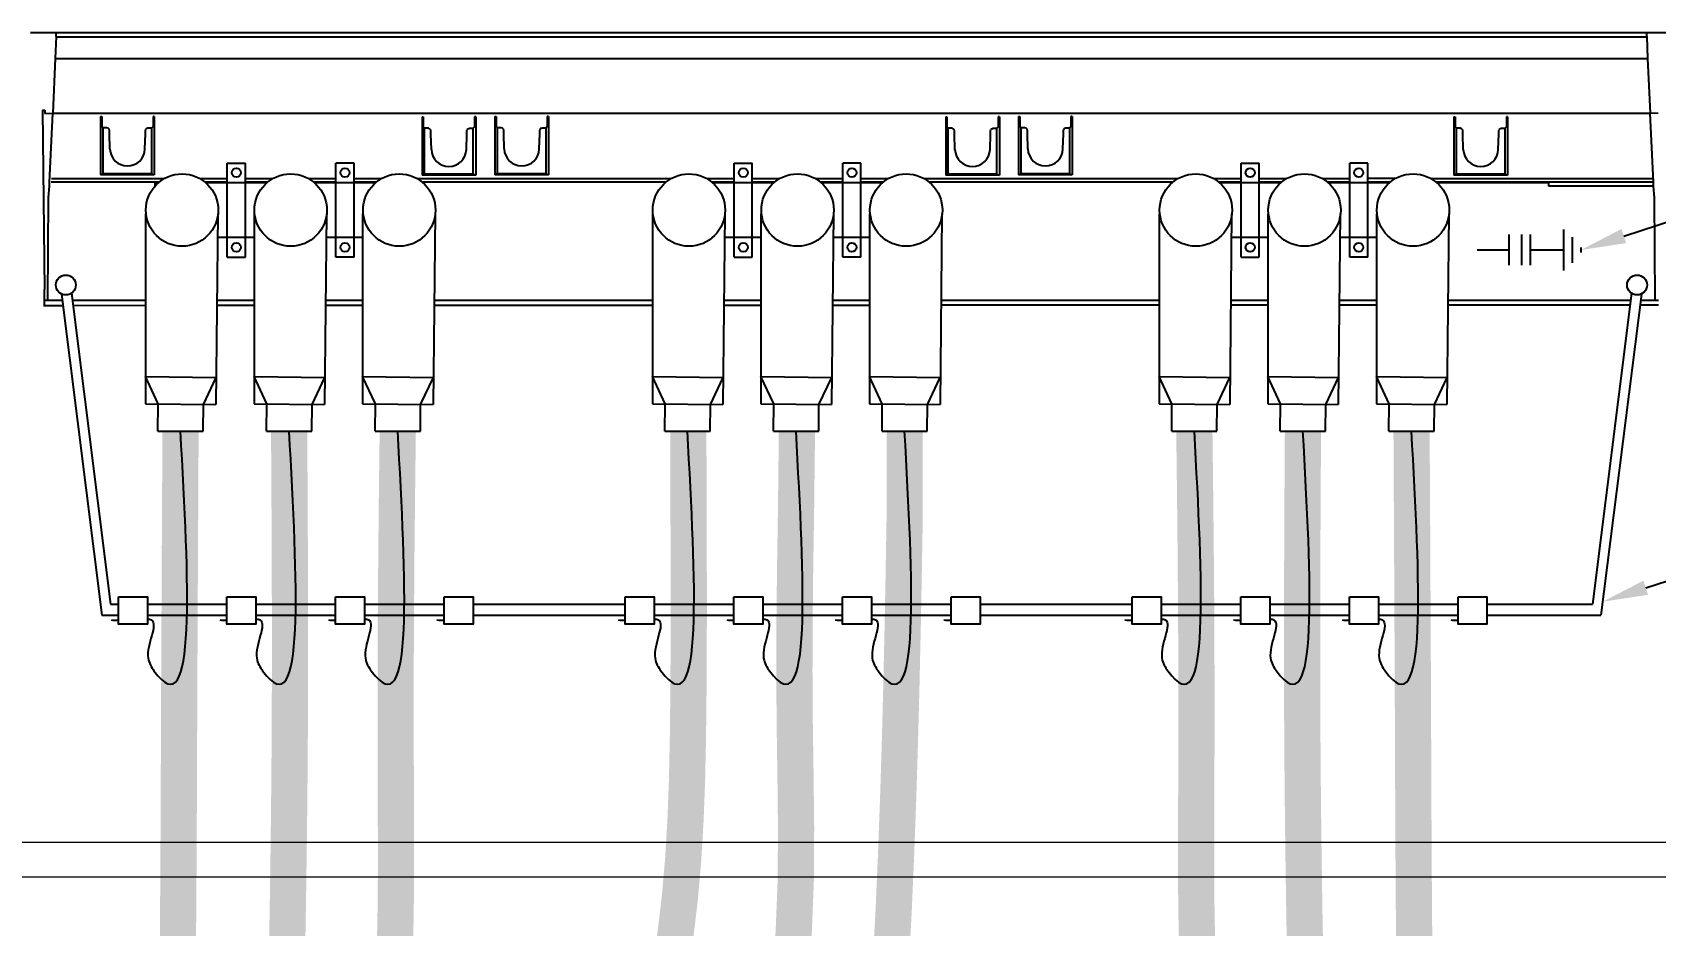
# Model space of a CAD drawing. Header units: feet. Extents: x -689 to 1837, y -511 to 1546.
# Drawn here: x 721.2 to 810.9, y 1326.8 to 1376.2 of the extents above; entities that cross this region are included whole.
import ezdxf
from ezdxf import colors
from ezdxf.entities.mleader import LeaderData, LeaderLine
from ezdxf.enums import TextEntityAlignment as Align
from ezdxf.math import Vec2, Vec3

# ---------------------------------------------------------------- set-up
doc = ezdxf.new("R2010")
doc.units = ezdxf.units.FT
doc.header["$MEASUREMENT"] = 0
for name, color, linetype in [('CABLE', 2, 'Continuous'), ('E-HVMV-EQUP', 91, 'Continuous'), ('E-TEXT', 7, 'Continuous'), ('EQUIPMENT', 6, 'Continuous'), ('TEXT', 1, 'Continuous')]:
    doc.layers.add(name, color=color, linetype=linetype)
doc.layers.add('CONDUIT', color=6, linetype='Continuous', lineweight=18)
doc.styles.add('FSLR_Gentext', font='Simplex.shx', dxfattribs={"width": 0.8, "height": 0.109375})
doc.styles.add('NEI-A', font='arial.ttf')

# ---------------------------------------------------------------- blocks, each defined once
blk = doc.blocks.new('*U18')
for p, q in [((0, 0), (0, -0.1739)), ((0.0851, -0.1739), (-0.0851, -0.1739)), ((0.0851, -0.245), (-0.0851, -0.245)), ((0.0851, -0.2923), (-0.0851, -0.2923)), ((0, -0.2923), (0, -0.4767)), ((0.1137, -0.4767), (-0.1137, -0.4767)), ((0.071, -0.524), (-0.071, -0.524)), ((0.0142, -0.5714), (-0.0142, -0.5714))]:
    blk.add_line(p, q)
at = {"layer": 'E-TEXT', "style": 'FSLR_Gentext', "width": 0.8}
blk.add_attdef('VDESC', text='', height=0.1094, dxfattribs=at).set_placement((-0.0031, -0.6504), align=Align.TOP_CENTER)

msp = doc.modelspace()

# ---------------------------------------------------------------- linework, layer by layer
at = {"layer": 'CABLE', "const_width": 2}
for points in [[(729.42414, 1354.1385), (729.41785, 1352.97102), (729.41233, 1351.94264), (729.40749, 1351.03716), (729.40323, 1350.23843), (729.39948, 1349.53026), (729.39615, 1348.89648), (729.39314, 1348.32092), (729.39037, 1347.78739), (729.38775, 1347.28189), (729.38527, 1346.79901), (729.38291, 1346.33553), (729.38065, 1345.88819), (729.37846, 1345.45377), (729.37635, 1345.02902), (729.37429, 1344.61072), (729.37226, 1344.19561), (729.37025, 1343.781), (729.36826, 1343.36636), (729.36629, 1342.95167), (729.36434, 1342.53695), (729.36241, 1342.12218), (729.36051, 1341.70736), (729.35862, 1341.2925), (729.35676, 1340.87759), (729.35493, 1340.46263), (729.35311, 1340.04762), (729.35132, 1339.63256), (729.34955, 1339.21745), (729.34781, 1338.80229), (729.34608, 1338.38708), (729.34438, 1337.97182), (729.34269, 1337.55651), (729.34103, 1337.14115), (729.33937, 1336.72575), (729.33772, 1336.31031), (729.33608, 1335.89484), (729.33442, 1335.47935), (729.33276, 1335.06384), (729.33107, 1334.64832), (729.32936, 1334.23279), (729.32761, 1333.81727), (729.32583, 1333.40177), (729.324, 1332.98628), (729.32211, 1332.57082), (729.32015, 1332.15539), (729.31813, 1331.74002), (729.31602, 1331.32469), (729.31383, 1330.90943), (729.31154, 1330.49423), (729.30915, 1330.07912), (729.30664, 1329.66409), (729.30402, 1329.24916), (729.30126, 1328.83433), (729.29837, 1328.41961), (729.29534, 1328.00502), (729.29216, 1327.59055), (729.28881, 1327.17622), (729.2853, 1326.76204), (729.28161, 1326.348), (729.27774, 1325.93414), (729.27368, 1325.52044)], [(735.42414, 1354.1385), (735.44613, 1350.54403), (735.46081, 1347.38423), (735.46895, 1344.60849), (735.47131, 1342.16623), (735.46865, 1340.00685), (735.46175, 1338.07975), (735.45136, 1336.33433), (735.43825, 1334.72), (735.42313, 1333.1945), (735.40646, 1331.74889), (735.38865, 1330.38259), (735.37013, 1329.09498), (735.35131, 1327.88548), (735.33258, 1326.75349), (735.31438, 1325.69841)], [(741.42414, 1354.1385), (741.37956, 1350.47798), (741.34741, 1347.2736), (741.32586, 1344.48302), (741.31311, 1342.06389), (741.30732, 1339.97384), (741.3067, 1338.17054), (741.30942, 1336.61162), (741.31368, 1335.25474), (741.3179, 1334.06123), (741.32158, 1333.00715), (741.32446, 1332.07227), (741.32627, 1331.23634), (741.32676, 1330.47912), (741.32568, 1329.78036), (741.32276, 1329.11982), (741.31774, 1328.47726), (741.31036, 1327.83576), (741.30039, 1327.19171), (741.28755, 1326.54483), (741.27159, 1325.89485), (741.25228, 1325.24148)], [(757.4778, 1354.1385), (757.48759, 1350.19827), (757.49575, 1348.02435), (757.50064, 1345.84722), (757.50063, 1343.66528), (757.49409, 1341.47694), (757.47939, 1339.28059), (757.45341, 1337.07552), (757.40554, 1334.86558), (757.3228, 1332.65607), (757.19218, 1330.45227), (757.00068, 1328.25947), (756.73531, 1326.08298), (756.38308, 1323.92808)], [(763.4778, 1354.1385), (763.42453, 1349.50499), (763.37843, 1346.637), (763.34669, 1343.76422), (763.33648, 1340.88428), (763.35495, 1337.99479), (763.39823, 1335.09563), (763.43071, 1332.19324), (763.41114, 1329.29518), (763.29827, 1326.40904), (763.05085, 1323.54241)], [(769.42831, 1354.1385), (769.42831, 1349.30844), (769.37562, 1346.24175), (769.31654, 1343.16599), (769.24787, 1340.07661), (769.16642, 1336.96908), (769.06899, 1333.83886), (768.95239, 1330.68142), (768.81334, 1327.49226), (768.63359, 1324.27866)], [(785.43248, 1354.1385), (785.47706, 1350.47798), (785.50921, 1347.2736), (785.53076, 1344.48302), (785.54351, 1342.06389), (785.54929, 1339.97384), (785.54992, 1338.17054), (785.54719, 1336.61162), (785.54294, 1335.25474), (785.53872, 1334.06123), (785.53504, 1333.00715), (785.53216, 1332.07227), (785.53035, 1331.23634), (785.52985, 1330.47912), (785.53094, 1329.78036), (785.53386, 1329.11982), (785.53888, 1328.47726), (785.54625, 1327.83576), (785.55623, 1327.19171), (785.56907, 1326.54483), (785.58502, 1325.89485), (785.60434, 1325.24148)], [(791.43248, 1354.1385), (791.41049, 1350.54403), (791.39581, 1347.38423), (791.38767, 1344.60849), (791.38531, 1342.16623), (791.38796, 1340.00685), (791.39487, 1338.07975), (791.40526, 1336.33433), (791.41837, 1334.72), (791.43349, 1333.1945), (791.45016, 1331.74889), (791.46796, 1330.38259), (791.48648, 1329.09498), (791.50531, 1327.88548), (791.52403, 1326.75349), (791.54224, 1325.69841)], [(797.43248, 1354.1385), (797.43877, 1352.97102), (797.44429, 1351.94264), (797.44913, 1351.03716), (797.45338, 1350.23843), (797.45713, 1349.53026), (797.46047, 1348.89648), (797.46348, 1348.32092), (797.46625, 1347.78739), (797.46886, 1347.28189), (797.47134, 1346.79901), (797.47371, 1346.33553), (797.47597, 1345.88819), (797.47815, 1345.45377), (797.48027, 1345.02902), (797.48233, 1344.61072), (797.48436, 1344.19561), (797.48637, 1343.781), (797.48836, 1343.36636), (797.49033, 1342.95167), (797.49228, 1342.53695), (797.4942, 1342.12218), (797.49611, 1341.70736), (797.49799, 1341.2925), (797.49986, 1340.87759), (797.50169, 1340.46263), (797.50351, 1340.04762), (797.5053, 1339.63256), (797.50706, 1339.21745), (797.50881, 1338.80229), (797.51054, 1338.38708), (797.51224, 1337.97182), (797.51393, 1337.55651), (797.51559, 1337.14115), (797.51725, 1336.72575), (797.51889, 1336.31031), (797.52054, 1335.89484), (797.5222, 1335.47935), (797.52386, 1335.06384), (797.52555, 1334.64832), (797.52726, 1334.23279), (797.52901, 1333.81727), (797.53079, 1333.40177), (797.53262, 1332.98628), (797.53451, 1332.57082), (797.53647, 1332.15539), (797.53849, 1331.74002), (797.5406, 1331.32469), (797.54279, 1330.90943), (797.54508, 1330.49423), (797.54747, 1330.07912), (797.54998, 1329.66409), (797.5526, 1329.24916), (797.55535, 1328.83433), (797.55824, 1328.41961), (797.56128, 1328.00502), (797.56446, 1327.59055), (797.56781, 1327.17622), (797.57132, 1326.76204), (797.57501, 1326.348), (797.57888, 1325.93414), (797.58294, 1325.52044)]]:
    msp.add_lwpolyline(points, dxfattribs=at)
at = {"layer": 'CONDUIT'}
msp.add_lwpolyline([(714.1826, 1331.42447), (818.75504, 1331.42447), (818.75504, 1329.48749), (714.1826, 1329.48749)], close=True, dxfattribs=at)
at = {"layer": 'EQUIPMENT'}
for p, q in [((721.12932, 1376.18507), (811.8488, 1376.18507)), ((722.55261, 1375.95182), (722.50585, 1374.73825)), ((722.55261, 1375.95182), (722.55261, 1376.18507)), ((722.55261, 1375.95154), (810.42552, 1375.95154)), ((810.42551, 1375.95182), (810.42551, 1376.18507)), ((810.42551, 1375.95182), (810.47227, 1374.73825)), ((722.50585, 1374.73825), (722.36612, 1371.72814)), ((722.50605, 1374.74258), (810.47232, 1374.73714)), ((810.47227, 1374.73825), (810.612, 1371.72814)), ((721.80582, 1371.89139), (721.89934, 1361.97455)), ((721.80582, 1371.89139), (721.92259, 1371.89139)), ((721.92259, 1371.89139), (721.92259, 1371.7049)), ((721.92259, 1371.7049), (722.36612, 1371.72814)), ((722.17935, 1367.90125), (722.36612, 1371.72814)), ((722.36612, 1371.72814), (810.612, 1371.72814)), ((725.01034, 1371.54152), (725.01007, 1368.3214)), ((725.01034, 1371.54152), (725.08034, 1371.5418)), ((725.08034, 1371.5418), (725.08034, 1370.98178)), ((727.90312, 1371.5418), (727.90312, 1370.98178)), ((727.97313, 1371.54152), (727.90312, 1371.5418)), ((727.97313, 1371.54152), (727.97313, 1368.3214)), ((742.76705, 1371.51828), (742.76678, 1368.29816)), ((742.76705, 1371.51828), (742.83705, 1371.51856)), ((742.83705, 1371.51856), (742.83705, 1370.95854)), ((745.65984, 1371.51856), (745.65984, 1370.95854)), ((745.72984, 1371.51828), (745.65984, 1371.51856)), ((745.72984, 1371.51828), (745.72984, 1368.29816)), ((746.79237, 1371.54152), (746.7921, 1368.3214)), ((746.79237, 1371.54152), (746.86238, 1371.5418)), ((746.86238, 1371.5418), (746.86238, 1370.98178)), ((749.68516, 1371.5418), (749.68516, 1370.98178)), ((749.75516, 1371.54152), (749.68516, 1371.5418)), ((749.75516, 1371.54152), (749.75516, 1368.3214)), ((771.69648, 1371.51828), (771.69621, 1368.29816)), ((771.69648, 1371.51828), (771.76648, 1371.51856)), ((771.76648, 1371.51856), (771.76648, 1370.95854)), ((774.58926, 1371.51856), (774.58926, 1370.95854)), ((774.65927, 1371.51828), (774.58926, 1371.51856)), ((774.65927, 1371.51828), (774.65927, 1368.29816)), ((775.7218, 1371.54152), (775.72153, 1368.3214)), ((775.7218, 1371.54152), (775.79181, 1371.5418)), ((775.79181, 1371.5418), (775.79181, 1370.98178)), ((778.61459, 1371.5418), (778.61459, 1370.98178)), ((778.68459, 1371.54152), (778.61459, 1371.5418)), ((778.68459, 1371.54152), (778.68459, 1368.3214)), ((799.77563, 1371.51828), (799.77536, 1368.29816)), ((799.77563, 1371.51828), (799.84563, 1371.51856)), ((799.84563, 1371.51856), (799.84563, 1370.95854)), ((802.66841, 1371.51856), (802.66841, 1370.95854)), ((802.73841, 1371.51828), (802.66841, 1371.51856)), ((802.73841, 1371.51828), (802.73841, 1368.29816)), ((810.79876, 1367.90125), (810.612, 1371.72814)), ((811.05553, 1371.7049), (810.612, 1371.72814)), ((725.08034, 1370.98178), (725.15006, 1370.91178)), ((725.36007, 1370.91178), (725.15006, 1370.91178)), ((725.15034, 1370.88825), (725.15006, 1370.91178)), ((725.15007, 1368.36816), (725.15034, 1370.88825)), ((725.43007, 1370.88853), (725.36007, 1370.91178)), ((725.47656, 1370.84177), (725.43007, 1370.88853)), ((725.50008, 1370.77177), (725.47656, 1370.84177)), ((725.50008, 1370.58528), (725.50008, 1370.77177)), ((725.52332, 1369.74525), (725.50008, 1370.58528)), ((727.46015, 1369.74525), (727.48339, 1370.58528)), ((727.48339, 1370.77177), (727.50691, 1370.84177)), ((727.48339, 1370.58528), (727.48339, 1370.77177)), ((727.50691, 1370.84177), (727.55339, 1370.88853)), ((727.55339, 1370.88853), (727.62339, 1370.91178)), ((727.62339, 1370.91178), (727.8334, 1370.91178)), ((727.83312, 1370.88825), (727.8334, 1370.91178)), ((727.83312, 1368.36816), (727.83312, 1370.88825)), ((727.90312, 1370.98178), (727.8334, 1370.91178)), ((742.83705, 1370.95854), (742.90678, 1370.88853)), ((743.11678, 1370.88853), (742.90678, 1370.88853)), ((742.90706, 1370.86501), (742.90678, 1370.88853)), ((742.90678, 1368.34492), (742.90706, 1370.86501)), ((743.18679, 1370.86529), (743.11678, 1370.88853)), ((743.23327, 1370.81853), (743.18679, 1370.86529)), ((743.25679, 1370.74853), (743.23327, 1370.81853)), ((743.25679, 1370.56204), (743.25679, 1370.74853)), ((743.28003, 1369.72201), (743.25679, 1370.56204)), ((745.21686, 1369.72201), (745.2401, 1370.56204)), ((745.2401, 1370.74853), (745.26362, 1370.81853)), ((745.2401, 1370.56204), (745.2401, 1370.74853)), ((745.26362, 1370.81853), (745.3101, 1370.86529)), ((745.3101, 1370.86529), (745.38011, 1370.88853)), ((745.38011, 1370.88853), (745.59011, 1370.88853)), ((745.58983, 1370.86501), (745.59011, 1370.88853)), ((745.58983, 1368.34492), (745.58983, 1370.86501)), ((745.65984, 1370.95854), (745.59011, 1370.88853)), ((746.86238, 1370.98178), (746.9321, 1370.91178)), ((747.14211, 1370.91178), (746.9321, 1370.91178)), ((746.93238, 1370.88825), (746.9321, 1370.91178)), ((746.93211, 1368.36816), (746.93238, 1370.88825)), ((747.21211, 1370.88853), (747.14211, 1370.91178)), ((747.25859, 1370.84177), (747.21211, 1370.88853)), ((747.28211, 1370.77177), (747.25859, 1370.84177)), ((747.28211, 1370.58528), (747.28211, 1370.77177)), ((747.30535, 1369.74525), (747.28211, 1370.58528)), ((749.24218, 1369.74525), (749.26542, 1370.58528)), ((749.26542, 1370.77177), (749.28894, 1370.84177)), ((749.26542, 1370.58528), (749.26542, 1370.77177)), ((749.28894, 1370.84177), (749.33543, 1370.88853)), ((749.33543, 1370.88853), (749.40543, 1370.91178)), ((749.40543, 1370.91178), (749.61544, 1370.91178)), ((749.61516, 1370.88825), (749.61544, 1370.91178)), ((749.61516, 1368.36816), (749.61516, 1370.88825)), ((749.68516, 1370.98178), (749.61544, 1370.91178)), ((771.76648, 1370.95854), (771.83621, 1370.88853)), ((772.04621, 1370.88853), (771.83621, 1370.88853)), ((771.83649, 1370.86501), (771.83621, 1370.88853)), ((771.83621, 1368.34492), (771.83649, 1370.86501)), ((772.11622, 1370.86529), (772.04621, 1370.88853)), ((772.1627, 1370.81853), (772.11622, 1370.86529)), ((772.18622, 1370.74853), (772.1627, 1370.81853)), ((772.18622, 1370.56204), (772.18622, 1370.74853)), ((772.20946, 1369.72201), (772.18622, 1370.56204)), ((774.14629, 1369.72201), (774.16953, 1370.56204)), ((774.16953, 1370.74853), (774.19305, 1370.81853)), ((774.16953, 1370.56204), (774.16953, 1370.74853)), ((774.19305, 1370.81853), (774.23953, 1370.86529)), ((774.23953, 1370.86529), (774.30953, 1370.88853)), ((774.30953, 1370.88853), (774.51954, 1370.88853)), ((774.51926, 1370.86501), (774.51954, 1370.88853)), ((774.51926, 1368.34492), (774.51926, 1370.86501)), ((774.58926, 1370.95854), (774.51954, 1370.88853)), ((775.79181, 1370.98178), (775.86153, 1370.91178)), ((776.07154, 1370.91178), (775.86153, 1370.91178)), ((775.86181, 1370.88825), (775.86153, 1370.91178)), ((775.86154, 1368.36816), (775.86181, 1370.88825)), ((776.14154, 1370.88853), (776.07154, 1370.91178)), ((776.18802, 1370.84177), (776.14154, 1370.88853)), ((776.21154, 1370.77177), (776.18802, 1370.84177)), ((776.21154, 1370.58528), (776.21154, 1370.77177)), ((776.23478, 1369.74525), (776.21154, 1370.58528)), ((778.17161, 1369.74525), (778.19485, 1370.58528)), ((778.19485, 1370.77177), (778.21837, 1370.84177)), ((778.19485, 1370.58528), (778.19485, 1370.77177)), ((778.21837, 1370.84177), (778.26485, 1370.88853)), ((778.26485, 1370.88853), (778.33486, 1370.91178)), ((778.33486, 1370.91178), (778.54486, 1370.91178)), ((778.54458, 1370.88825), (778.54486, 1370.91178)), ((778.54458, 1368.36816), (778.54458, 1370.88825)), ((778.61459, 1370.98178), (778.54486, 1370.91178)), ((799.84563, 1370.95854), (799.91535, 1370.88853)), ((800.12536, 1370.88853), (799.91535, 1370.88853)), ((799.91563, 1370.86501), (799.91535, 1370.88853)), ((799.91536, 1368.34492), (799.91563, 1370.86501)), ((800.19536, 1370.86529), (800.12536, 1370.88853)), ((800.24184, 1370.81853), (800.19536, 1370.86529)), ((800.26537, 1370.74853), (800.24184, 1370.81853)), ((800.26537, 1370.56204), (800.26537, 1370.74853)), ((800.28861, 1369.72201), (800.26537, 1370.56204)), ((802.22544, 1369.72201), (802.24868, 1370.56204)), ((802.24868, 1370.74853), (802.2722, 1370.81853)), ((802.24868, 1370.56204), (802.24868, 1370.74853)), ((802.2722, 1370.81853), (802.31868, 1370.86529)), ((802.31868, 1370.86529), (802.38868, 1370.88853)), ((802.38868, 1370.88853), (802.59869, 1370.88853)), ((802.59841, 1370.86501), (802.59869, 1370.88853)), ((802.59841, 1368.34492), (802.59841, 1370.86501)), ((802.66841, 1370.95854), (802.59869, 1370.88853)), ((725.15007, 1368.36816), (725.01007, 1368.3214)), ((727.83312, 1368.36816), (725.15007, 1368.36816)), ((727.83312, 1368.36816), (727.97313, 1368.3214)), ((732.00813, 1363.76808), (732.00813, 1368.96808)), ((732.00813, 1368.96808), (733.00813, 1368.96808)), ((733.00813, 1363.76808), (733.00813, 1368.96808)), ((739.00813, 1368.96808), (738.00813, 1368.96808)), ((738.00813, 1363.76808), (738.00813, 1368.96808)), ((739.00813, 1363.76808), (739.00813, 1368.96808)), ((742.90678, 1368.34492), (742.76678, 1368.29816)), ((745.58983, 1368.34492), (742.90678, 1368.34492)), ((745.58983, 1368.34492), (745.72984, 1368.29816)), ((746.93211, 1368.36816), (746.7921, 1368.3214)), ((749.61516, 1368.36816), (746.93211, 1368.36816)), ((749.61516, 1368.36816), (749.75516, 1368.3214)), ((760.0123, 1363.76808), (760.0123, 1368.96808)), ((760.0123, 1368.96808), (761.0123, 1368.96808)), ((761.0123, 1363.76808), (761.0123, 1368.96808)), ((767.0123, 1368.96808), (766.0123, 1368.96808)), ((766.0123, 1363.76808), (766.0123, 1368.96808)), ((767.0123, 1363.76808), (767.0123, 1368.96808)), ((771.83621, 1368.34492), (771.69621, 1368.29816)), ((774.51926, 1368.34492), (771.83621, 1368.34492)), ((774.51926, 1368.34492), (774.65927, 1368.29816)), ((775.86154, 1368.36816), (775.72153, 1368.3214)), ((778.54458, 1368.36816), (775.86154, 1368.36816)), ((778.54458, 1368.36816), (778.68459, 1368.3214)), ((788.01647, 1363.76808), (788.01647, 1368.96808)), ((788.01647, 1368.96808), (789.01647, 1368.96808)), ((789.01647, 1363.76808), (789.01647, 1368.96808)), ((795.01647, 1368.96808), (794.01647, 1368.96808)), ((794.01647, 1363.76808), (794.01647, 1368.96808)), ((795.01647, 1363.76808), (795.01647, 1368.96808)), ((799.91536, 1368.34492), (799.77536, 1368.29816)), ((802.59841, 1368.34492), (799.91536, 1368.34492)), ((802.59841, 1368.34492), (802.73841, 1368.29816)), ((722.13259, 1367.0615), (722.18104, 1367.69124)), ((722.18104, 1367.69124), (722.17935, 1367.90125)), ((728.22384, 1367.90125), (722.2726, 1367.90125)), ((722.29584, 1368.11125), (728.52765, 1368.11125)), ((727.97313, 1368.3214), (725.01007, 1368.3214)), ((730.48861, 1368.11125), (732.00813, 1368.11125)), ((732.00813, 1367.90125), (730.79242, 1367.90125)), ((733.00813, 1368.11125), (734.52765, 1368.11125)), ((734.22384, 1367.90125), (733.00813, 1367.90125)), ((736.48861, 1368.11125), (738.00813, 1368.11125)), ((738.00813, 1367.90125), (736.79242, 1367.90125)), ((739.00813, 1368.11125), (740.52765, 1368.11125)), ((740.22384, 1367.90125), (739.00813, 1367.90125)), ((742.47239, 1368.11125), (756.53182, 1368.11125)), ((745.72984, 1368.29816), (742.76678, 1368.29816)), ((756.22801, 1367.90125), (742.795, 1367.90125)), ((749.75516, 1368.3214), (746.7921, 1368.3214)), ((758.49278, 1368.11125), (760.0123, 1368.11125)), ((760.0123, 1367.90125), (758.79659, 1367.90125)), ((761.0123, 1368.11125), (762.53182, 1368.11125)), ((762.22801, 1367.90125), (761.0123, 1367.90125)), ((764.49278, 1368.11125), (766.0123, 1368.11125)), ((766.0123, 1367.90125), (764.79659, 1367.90125)), ((767.0123, 1368.11125), (768.53182, 1368.11125)), ((768.22801, 1367.90125), (767.0123, 1367.90125)), ((770.48136, 1368.11125), (784.53599, 1368.11125)), ((784.23218, 1367.90125), (770.77468, 1367.90125)), ((774.65927, 1368.29816), (771.69621, 1368.29816)), ((778.68459, 1368.3214), (775.72153, 1368.3214)), ((786.49695, 1368.11125), (788.01647, 1368.11125)), ((788.01647, 1367.90125), (786.80076, 1367.90125)), ((789.01647, 1368.11125), (790.53599, 1368.11125)), ((790.23218, 1367.90125), (789.01647, 1367.90125)), ((792.49695, 1368.11125), (794.01647, 1368.11125)), ((794.01647, 1367.90125), (792.80076, 1367.90125)), ((796.53599, 1368.11125), (795.01647, 1368.11125)), ((796.23218, 1367.90125), (795.01647, 1367.90125)), ((798.48837, 1368.11125), (810.82201, 1368.11125)), ((810.82201, 1367.90125), (798.76019, 1367.90125)), ((802.73841, 1368.29816), (799.77536, 1368.29816)), ((810.79876, 1367.69124), (805.01622, 1367.69124)), ((810.79708, 1367.69124), (810.79876, 1367.90125)), ((810.84553, 1367.0615), (810.79708, 1367.69124)), ((722.08611, 1361.39129), (722.13259, 1367.0615)), ((810.89201, 1361.39129), (810.84553, 1367.0615)), ((727.48489, 1366.15807), (727.48489, 1355.65807)), ((731.48489, 1366.15807), (731.37852, 1355.61878)), ((733.48489, 1366.15807), (733.48489, 1355.65807)), ((737.48489, 1366.15807), (737.37852, 1355.61878)), ((739.48489, 1366.15807), (739.48489, 1355.65807)), ((743.48489, 1366.15807), (743.37852, 1355.61878)), ((755.48906, 1366.15807), (755.48906, 1355.65807)), ((759.48906, 1366.15807), (759.3827, 1355.61878)), ((761.48906, 1366.15807), (761.48906, 1355.65807)), ((765.48906, 1366.15807), (765.3827, 1355.61878)), ((767.48906, 1366.15807), (767.48906, 1355.65807)), ((771.48906, 1366.15807), (771.3827, 1355.61878)), ((783.49323, 1366.15807), (783.49323, 1355.65807)), ((787.49323, 1366.15807), (787.38687, 1355.61878)), ((789.49323, 1366.15807), (789.49323, 1355.65807)), ((793.49323, 1366.15807), (793.38687, 1355.61878)), ((795.49323, 1366.15807), (795.49323, 1355.65807)), ((799.49323, 1366.15807), (799.38687, 1355.61878)), ((732.00813, 1363.76808), (733.00813, 1363.76808)), ((739.00813, 1363.76808), (738.00813, 1363.76808)), ((760.0123, 1363.76808), (761.0123, 1363.76808)), ((767.0123, 1363.76808), (766.0123, 1363.76808)), ((788.01647, 1363.76808), (789.01647, 1363.76808)), ((795.01647, 1363.76808), (794.01647, 1363.76808)), ((721.87034, 1361.39129), (722.89341, 1361.39129)), ((721.89974, 1361.08013), (721.89934, 1361.97455)), ((722.85133, 1361.72637), (725.08177, 1343.96549)), ((723.3915, 1361.76534), (725.5505, 1344.57331)), ((723.43848, 1361.39129), (727.48489, 1361.39129)), ((731.43678, 1361.39129), (733.48489, 1361.39129)), ((737.43678, 1361.39129), (739.48489, 1361.39129)), ((743.43678, 1361.39129), (755.47575, 1361.39129)), ((759.44095, 1361.39129), (761.48906, 1361.39129)), ((765.44095, 1361.39129), (767.48906, 1361.39129)), ((771.40053, 1361.39129), (783.49323, 1361.39129)), ((787.44512, 1361.39129), (789.49323, 1361.39129)), ((793.44512, 1361.39129), (795.49323, 1361.39129)), ((799.44972, 1361.39129), (809.53964, 1361.39129)), ((809.58662, 1361.76534), (807.42762, 1344.57331)), ((810.12679, 1361.72637), (807.89635, 1343.96549)), ((810.08471, 1361.39129), (811.07903, 1361.39129)), ((722.93243, 1361.08058), (721.85487, 1361.08011)), ((727.48489, 1361.08257), (723.47747, 1361.08082)), ((733.48489, 1361.08519), (731.43368, 1361.0843)), ((739.48489, 1361.08782), (737.43371, 1361.08692)), ((755.48906, 1361.0922), (743.40598, 1361.08955)), ((761.48906, 1361.09482), (759.43795, 1361.09392)), ((767.48906, 1361.09744), (765.43798, 1361.09655)), ((783.49323, 1361.10445), (771.42581, 1361.1018)), ((789.49323, 1361.10445), (787.44222, 1361.10355)), ((795.49323, 1361.10707), (793.44225, 1361.10617)), ((809.50439, 1361.11057), (799.44225, 1361.1088)), ((809.50439, 1361.11057), (805.44227, 1361.1088)), ((811.07915, 1361.11126), (810.04949, 1361.11081)), ((727.48489, 1357.15807), (731.39366, 1357.11862)), ((728.1894, 1355.65096), (727.48489, 1357.15807)), ((730.68915, 1355.62573), (731.39366, 1357.11862)), ((733.48489, 1357.15807), (737.39366, 1357.11862)), ((734.1894, 1355.65096), (733.48489, 1357.15807)), ((736.68915, 1355.62573), (737.39366, 1357.11862)), ((739.48489, 1357.15807), (743.39366, 1357.11862)), ((740.1894, 1355.65096), (739.48489, 1357.15807)), ((742.68915, 1355.62573), (743.39366, 1357.11862)), ((755.48906, 1357.15807), (759.39783, 1357.11862)), ((756.19357, 1355.65096), (755.48906, 1357.15807)), ((758.69332, 1355.62573), (759.39783, 1357.11862)), ((761.48906, 1357.15807), (765.39783, 1357.11862)), ((762.19357, 1355.65096), (761.48906, 1357.15807)), ((764.69332, 1355.62573), (765.39783, 1357.11862)), ((767.48906, 1357.15807), (771.39783, 1357.11862)), ((768.19357, 1355.65096), (767.48906, 1357.15807)), ((770.69332, 1355.62573), (771.39783, 1357.11862)), ((783.49323, 1357.15807), (787.402, 1357.11862)), ((784.19775, 1355.65096), (783.49323, 1357.15807)), ((786.69749, 1355.62573), (787.402, 1357.11862)), ((789.49323, 1357.15807), (793.402, 1357.11862)), ((790.19775, 1355.65096), (789.49323, 1357.15807)), ((792.69749, 1355.62573), (793.402, 1357.11862)), ((795.49323, 1357.15807), (799.402, 1357.11862)), ((796.19775, 1355.65096), (795.49323, 1357.15807)), ((798.69749, 1355.62573), (799.402, 1357.11862)), ((727.48489, 1355.65807), (731.37852, 1355.61878)), ((728.17414, 1354.1385), (728.1894, 1355.65096)), ((730.67414, 1354.1385), (730.68915, 1355.62573)), ((733.48489, 1355.65807), (737.37852, 1355.61878)), ((734.17414, 1354.1385), (734.1894, 1355.65096)), ((736.67414, 1354.1385), (736.68915, 1355.62573)), ((739.48489, 1355.65807), (743.37852, 1355.61878)), ((740.17414, 1354.1385), (740.1894, 1355.65096)), ((742.67414, 1354.1385), (742.68915, 1355.62573)), ((755.48906, 1355.65807), (759.3827, 1355.61878)), ((756.17831, 1354.1385), (756.19357, 1355.65096)), ((758.67831, 1354.1385), (758.69332, 1355.62573)), ((761.48906, 1355.65807), (765.3827, 1355.61878)), ((762.17831, 1354.1385), (762.19357, 1355.65096)), ((764.67831, 1354.1385), (764.69332, 1355.62573)), ((767.48906, 1355.65807), (771.3827, 1355.61878)), ((768.17831, 1354.1385), (768.19357, 1355.65096)), ((770.67831, 1354.1385), (770.69332, 1355.62573)), ((783.49323, 1355.65807), (787.38687, 1355.61878)), ((784.18248, 1354.1385), (784.19775, 1355.65096)), ((786.68248, 1354.1385), (786.69749, 1355.62573)), ((789.49323, 1355.65807), (793.38687, 1355.61878)), ((790.18248, 1354.1385), (790.19775, 1355.65096)), ((792.68248, 1354.1385), (792.69749, 1355.62573)), ((795.49323, 1355.65807), (799.38687, 1355.61878)), ((796.18248, 1354.1385), (796.19775, 1355.65096)), ((798.68248, 1354.1385), (798.69749, 1355.62573)), ((728.17414, 1354.1385), (730.67414, 1354.1385)), ((734.17414, 1354.1385), (736.67414, 1354.1385)), ((740.17414, 1354.1385), (742.67414, 1354.1385)), ((756.17831, 1354.1385), (758.67831, 1354.1385)), ((762.17831, 1354.1385), (764.67831, 1354.1385)), ((768.17831, 1354.1385), (770.67831, 1354.1385)), ((784.18248, 1354.1385), (786.68248, 1354.1385)), ((790.18248, 1354.1385), (792.68248, 1354.1385)), ((796.18248, 1354.1385), (798.68248, 1354.1385)), ((725.5505, 1344.57331), (725.99053, 1344.57331)), ((727.5914, 1344.57331), (731.99053, 1344.57331)), ((733.5914, 1344.57331), (737.99053, 1344.57331)), ((739.5914, 1344.57331), (743.99053, 1344.57331)), ((745.5914, 1344.57331), (753.9947, 1344.57331)), ((755.59557, 1344.57331), (759.9947, 1344.57331)), ((761.59557, 1344.57331), (765.9947, 1344.57331)), ((767.59557, 1344.57331), (771.9947, 1344.57331)), ((773.59557, 1344.57331), (781.99887, 1344.57331)), ((783.59974, 1344.57331), (787.99887, 1344.57331)), ((789.59974, 1344.57331), (793.99887, 1344.57331)), ((795.59974, 1344.57331), (799.99887, 1344.57331)), ((801.59974, 1344.57331), (807.42762, 1344.57331)), ((725.08177, 1343.96549), (725.99053, 1343.96549)), ((727.5914, 1343.96549), (731.99053, 1343.96549)), ((733.5914, 1343.96549), (737.99053, 1343.96549)), ((739.5914, 1343.96549), (743.99053, 1343.96549)), ((745.5914, 1343.96549), (753.9947, 1343.96549)), ((755.59557, 1343.96549), (759.9947, 1343.96549)), ((761.59557, 1343.96549), (765.9947, 1343.96549)), ((767.59557, 1343.96549), (771.9947, 1343.96549)), ((773.59557, 1343.96549), (781.99887, 1343.96549)), ((783.59974, 1343.96549), (787.99887, 1343.96549)), ((789.59974, 1343.96549), (793.99887, 1343.96549)), ((795.59974, 1343.96549), (799.99887, 1343.96549)), ((801.59974, 1343.96549), (807.89635, 1343.96549))]:
    msp.add_line(p, q, dxfattribs=at)
for points in [[(728.18525, 1367.86808), (728.00813, 1367.86808), (728.00813, 1367.69096)], [(734.18525, 1367.86808), (730.831, 1367.86808)], [(740.18525, 1367.86808), (736.831, 1367.86808)], [(762.18942, 1367.86808), (758.83518, 1367.86808)], [(768.18942, 1367.86808), (764.83518, 1367.86808)], [(790.1936, 1367.86808), (786.83935, 1367.86808)], [(796.1936, 1367.86808), (792.83935, 1367.86808)], [(805.01647, 1367.69096), (805.01647, 1367.86808), (798.80873, 1367.86808)], [(731.49299, 1364.86808), (733.50813, 1364.86808)], [(737.49299, 1364.86808), (739.50813, 1364.86808)], [(759.49716, 1364.86808), (761.5123, 1364.86808)], [(765.49716, 1364.86808), (767.5123, 1364.86808)], [(787.50133, 1364.86808), (789.51647, 1364.86808)], [(793.50133, 1364.86808), (795.51647, 1364.86808)]]:
    msp.add_lwpolyline(points, dxfattribs=at)
for points in [[(725.99053, 1344.9906), (727.5914, 1344.9906), (727.5914, 1343.47593), (725.99053, 1343.47593)], [(731.99053, 1344.9906), (733.5914, 1344.9906), (733.5914, 1343.47593), (731.99053, 1343.47593)], [(737.99053, 1344.9906), (739.5914, 1344.9906), (739.5914, 1343.47593), (737.99053, 1343.47593)], [(743.99053, 1344.9906), (745.5914, 1344.9906), (745.5914, 1343.47593), (743.99053, 1343.47593)], [(753.9947, 1344.9906), (755.59557, 1344.9906), (755.59557, 1343.47593), (753.9947, 1343.47593)], [(759.9947, 1344.9906), (761.59557, 1344.9906), (761.59557, 1343.47593), (759.9947, 1343.47593)], [(765.9947, 1344.9906), (767.59557, 1344.9906), (767.59557, 1343.47593), (765.9947, 1343.47593)], [(771.9947, 1344.9906), (773.59557, 1344.9906), (773.59557, 1343.47593), (771.9947, 1343.47593)], [(781.99887, 1344.9906), (783.59974, 1344.9906), (783.59974, 1343.47593), (781.99887, 1343.47593)], [(787.99887, 1344.9906), (789.59974, 1344.9906), (789.59974, 1343.47593), (787.99887, 1343.47593)], [(793.99887, 1344.9906), (795.59974, 1344.9906), (795.59974, 1343.47593), (793.99887, 1343.47593)], [(799.99887, 1344.9906), (801.59974, 1344.9906), (801.59974, 1343.47593), (799.99887, 1343.47593)]]:
    msp.add_lwpolyline(points, close=True, dxfattribs=at)
for centre, radius in [((729.50813, 1366.36808), 2), ((732.50813, 1368.42996), 0.25), ((735.50813, 1366.36808), 2), ((738.50813, 1368.42996), 0.25), ((741.50813, 1366.36808), 2), ((757.5123, 1366.36808), 2), ((760.5123, 1368.42996), 0.25), ((763.5123, 1366.36808), 2), ((766.5123, 1368.42996), 0.25), ((769.5123, 1366.36808), 2), ((785.51647, 1366.36808), 2), ((788.51647, 1368.42996), 0.25), ((791.51647, 1366.36808), 2), ((794.51647, 1368.42996), 0.25), ((797.51647, 1366.36808), 2), ((732.50813, 1364.3062), 0.25), ((738.50813, 1364.3062), 0.25), ((760.5123, 1364.3062), 0.25), ((766.5123, 1364.3062), 0.25), ((788.51647, 1364.3062), 0.25), ((794.51647, 1364.3062), 0.25), ((723.08683, 1362.22521), 0.55163), ((809.89128, 1362.22521), 0.55163)]:
    msp.add_circle(centre, radius, dxfattribs=at)
for centre in [(726.49174, 1369.77257), (744.24845, 1369.74933), (748.27377, 1369.77257), (773.17788, 1369.74933), (777.2032, 1369.77257), (801.25702, 1369.74933)]:
    msp.add_arc(centre, 0.9688, 181.615638, 358.3677953, dxfattribs=at)
for points in [[(727.5914, 1343.767), (727.68295, 1343.76044), (728.31045, 1343.61845), (727.27053, 1341.95503), (730.36172, 1337.11006), (729.87984, 1345.86199), (729.42414, 1354.1385)], [(733.5914, 1343.767), (733.68295, 1343.76044), (734.31045, 1343.61845), (733.27053, 1341.95503), (736.36172, 1337.11006), (735.87984, 1345.86199), (735.42414, 1354.1385)], [(739.5914, 1343.767), (739.68295, 1343.76044), (740.31045, 1343.61845), (739.27053, 1341.95503), (742.36172, 1337.11006), (741.87984, 1345.86199), (741.42414, 1354.1385)], [(755.59557, 1343.767), (755.68713, 1343.76044), (756.31462, 1343.61845), (755.2747, 1341.95503), (758.36589, 1337.11006), (757.88401, 1345.86199), (757.42831, 1354.1385)], [(761.59557, 1343.767), (761.68713, 1343.76044), (762.31462, 1343.61845), (761.2747, 1341.95503), (764.36589, 1337.11006), (763.88401, 1345.86199), (763.42831, 1354.1385)], [(767.59557, 1343.767), (767.68713, 1343.76044), (768.31462, 1343.61845), (767.2747, 1341.95503), (770.36589, 1337.11006), (769.88401, 1345.86199), (769.42831, 1354.1385)], [(783.59974, 1343.767), (783.6913, 1343.76044), (784.31879, 1343.61845), (783.27888, 1341.95503), (786.37007, 1337.11006), (785.88818, 1345.86199), (785.43248, 1354.1385)], [(789.59974, 1343.767), (789.6913, 1343.76044), (790.31879, 1343.61845), (789.27888, 1341.95503), (792.37007, 1337.11006), (791.88818, 1345.86199), (791.43248, 1354.1385)], [(795.59974, 1343.767), (795.6913, 1343.76044), (796.31879, 1343.61845), (795.27888, 1341.95503), (798.37007, 1337.11006), (797.88818, 1345.86199), (797.43248, 1354.1385)]]:
    msp.add_open_spline(points, degree=3, knots=[1.92478552, 1.92478552, 1.92478552, 1.92478552, 2.22430804, 4.34550598, 5.11052586, 18.42842856, 18.42842856, 18.42842856, 18.42842856], dxfattribs=at)
for points in [[(725.59222, 1343.70813), (725.72381, 1343.70067), (725.8554, 1343.6932), (725.99053, 1343.68854)], [(731.59222, 1343.70813), (731.72381, 1343.70067), (731.8554, 1343.6932), (731.99053, 1343.68854)], [(737.59222, 1343.70813), (737.72381, 1343.70067), (737.8554, 1343.6932), (737.99053, 1343.68854)], [(743.59222, 1343.70813), (743.72381, 1343.70067), (743.8554, 1343.6932), (743.99053, 1343.68854)], [(753.5964, 1343.70813), (753.72799, 1343.70067), (753.85958, 1343.6932), (753.9947, 1343.68854)], [(759.5964, 1343.70813), (759.72799, 1343.70067), (759.85958, 1343.6932), (759.9947, 1343.68854)], [(765.5964, 1343.70813), (765.72799, 1343.70067), (765.85958, 1343.6932), (765.9947, 1343.68854)], [(771.5964, 1343.70813), (771.72799, 1343.70067), (771.85958, 1343.6932), (771.9947, 1343.68854)], [(781.60057, 1343.70813), (781.73216, 1343.70067), (781.86375, 1343.6932), (781.99887, 1343.68854)], [(787.60057, 1343.70813), (787.73216, 1343.70067), (787.86375, 1343.6932), (787.99887, 1343.68854)], [(793.60057, 1343.70813), (793.73216, 1343.70067), (793.86375, 1343.6932), (793.99887, 1343.68854)], [(799.60057, 1343.70813), (799.73216, 1343.70067), (799.86375, 1343.6932), (799.99887, 1343.68854)]]:
    msp.add_open_spline(points, degree=3, dxfattribs=at)

# ---------------------------------------------------------------- block references
at = {"layer": 'E-HVMV-EQUP', "xscale": 10.00000008337321, "yscale": 10.00000008337321, "zscale": 10.00000008337321, "rotation": 89.99999999999999}
msp.add_blockref('*U18', (801.06511, 1364.16376), dxfattribs=at)

# ---------------------------------------------------------------- leaders
at = {"layer": 'TEXT'}
ml = msp.add_multileader_mtext('Standard', dxfattribs=at)
ml.set_content('SURGE ARRESTER', color=256, style='NEI-A')
ml.set_leader_properties()
ml.build(insert=Vec2(0, 0))
ml.multileader.update_dxf_attribs({"dogleg_length": 0.0625, "arrow_head_size": 2.5, "scale": 20})
ctx = ml.context
ctx.base_point, ctx.scale, ctx.char_height, ctx.arrow_head_size, ctx.landing_gap_size, ctx.plane_origin = Vec3(824.25149, 1369.42904), 20, 2, 2.5, 1.5, Vec3(750.16348, 1307.59813)
notes = []
notes.append((ctx, [(0, (1, 1, 0), (823.00149, 1369.42904), (1, 0), 1.25, [(0, [(806.77901, 1364.15673)], 0, [])])]))
ctx.mtext.insert, ctx.mtext.line_spacing_factor, ctx.mtext.flow_direction = Vec3(825.75149, 1370.44609), 0.9, 5
ml = msp.add_multileader_mtext('Standard', dxfattribs=at)
ml.set_content('7#8 COPPER CLAD STEEL STRANDED GROUND RING', color=256, style='NEI-A')
ml.set_leader_properties()
ml.build(insert=Vec2(0, 0))
ml.multileader.update_dxf_attribs({"dogleg_length": 0.0625, "arrow_head_size": 2.14436, "scale": 20})
ctx = ml.context
ctx.base_point, ctx.scale, ctx.char_height, ctx.arrow_head_size, ctx.landing_gap_size, ctx.plane_origin = Vec3(364.72665, 1355.94717), 20, 1.9673832, 2.14436, 1.28662, Vec3(317.687, 1313.48979)
notes.append((ctx, [(0, (1, 1, 0), (363.65447, 1355.94717), (1, 0), 1.07218, [(0, [(357.28658, 1344.26903)], 0, [])])]))
ctx.mtext.insert, ctx.mtext.width, ctx.mtext.defined_height, ctx.mtext.line_spacing_factor, ctx.mtext.flow_direction = Vec3(366.01326, 1356.94764), 25.6320738, 4.77359, 0.9, 5
ml = msp.add_multileader_mtext('Standard', dxfattribs=at)
ml.set_content('(TYP.) 10\' BY 3/4" GROUND ROD CONNECTION', color=256, style='NEI-A')
ml.set_leader_properties()
ml.build(insert=Vec2(0, 0))
ml.multileader.update_dxf_attribs({"dogleg_length": 0.0625, "arrow_head_size": 2.14436, "scale": 20})
ctx = ml.context
ctx.base_point, ctx.scale, ctx.char_height, ctx.arrow_head_size, ctx.landing_gap_size, ctx.plane_origin = Vec3(286.18117, 1351.33258), 20, 1.7154879, 2.14436, 1.28662, Vec3(237.93346, 1313.16814)
notes.append((ctx, [(0, (1, 1, 0), (285.10899, 1351.33258), (1, 0), 1.07218, [(0, [(277.53305, 1343.94738)], 0, [])])]))
ctx.mtext.insert, ctx.mtext.width, ctx.mtext.defined_height, ctx.mtext.line_spacing_factor, ctx.mtext.flow_direction = Vec3(287.46779, 1352.20496), 23.5393744, 4.59906, 0.9, 5
ml = msp.add_multileader_mtext('Standard', dxfattribs=at)
ml.set_content('JUNCTION BOX\\PGROUND BUS\\P(SEE PLAN VIEW\\PFOR ADDITIONAL \\PCONNECTIONS TO\\PGROUND BUS)', color=256, style='NEI-A')
ml.set_leader_properties()
ml.build(insert=Vec2(0, 0))
ml.multileader.update_dxf_attribs({"dogleg_length": 0.0625, "arrow_head_size": 2.5, "scale": 20})
ctx = ml.context
ctx.base_point, ctx.scale, ctx.char_height, ctx.arrow_head_size, ctx.landing_gap_size, ctx.plane_origin = Vec3(824.25149, 1349.58413), 20, 2, 2.5, 1.5, Vec3(750.16348, 1287.75323)
notes.append((ctx, [(0, (1, 1, 0), (823.00149, 1349.58413), (1, 0), 1.25, [(0, [(807.99075, 1344.7172)], 0, [])])]))
ctx.mtext.insert, ctx.mtext.line_spacing_factor, ctx.mtext.flow_direction = Vec3(825.75149, 1350.87813), 0.9, 5
for ctx, leaders in notes:
    for number, flags, end, landing, length, lines in leaders:
        leader = LeaderData()
        leader.index, (leader.has_last_leader_line, leader.has_dogleg_vector, leader.attachment_direction) = number, flags
        leader.last_leader_point, leader.dogleg_vector, leader.dogleg_length = Vec3(end), Vec3(landing), length
        for number, points, colour, breaks in lines:
            line = LeaderLine()
            line.index, line.vertices, line.color, line.breaks = number, Vec3.list(points), colors.encode_raw_color(colour), breaks
            leader.lines.append(line)
        ctx.leaders.append(leader)

doc.saveas('drawing.dxf')
